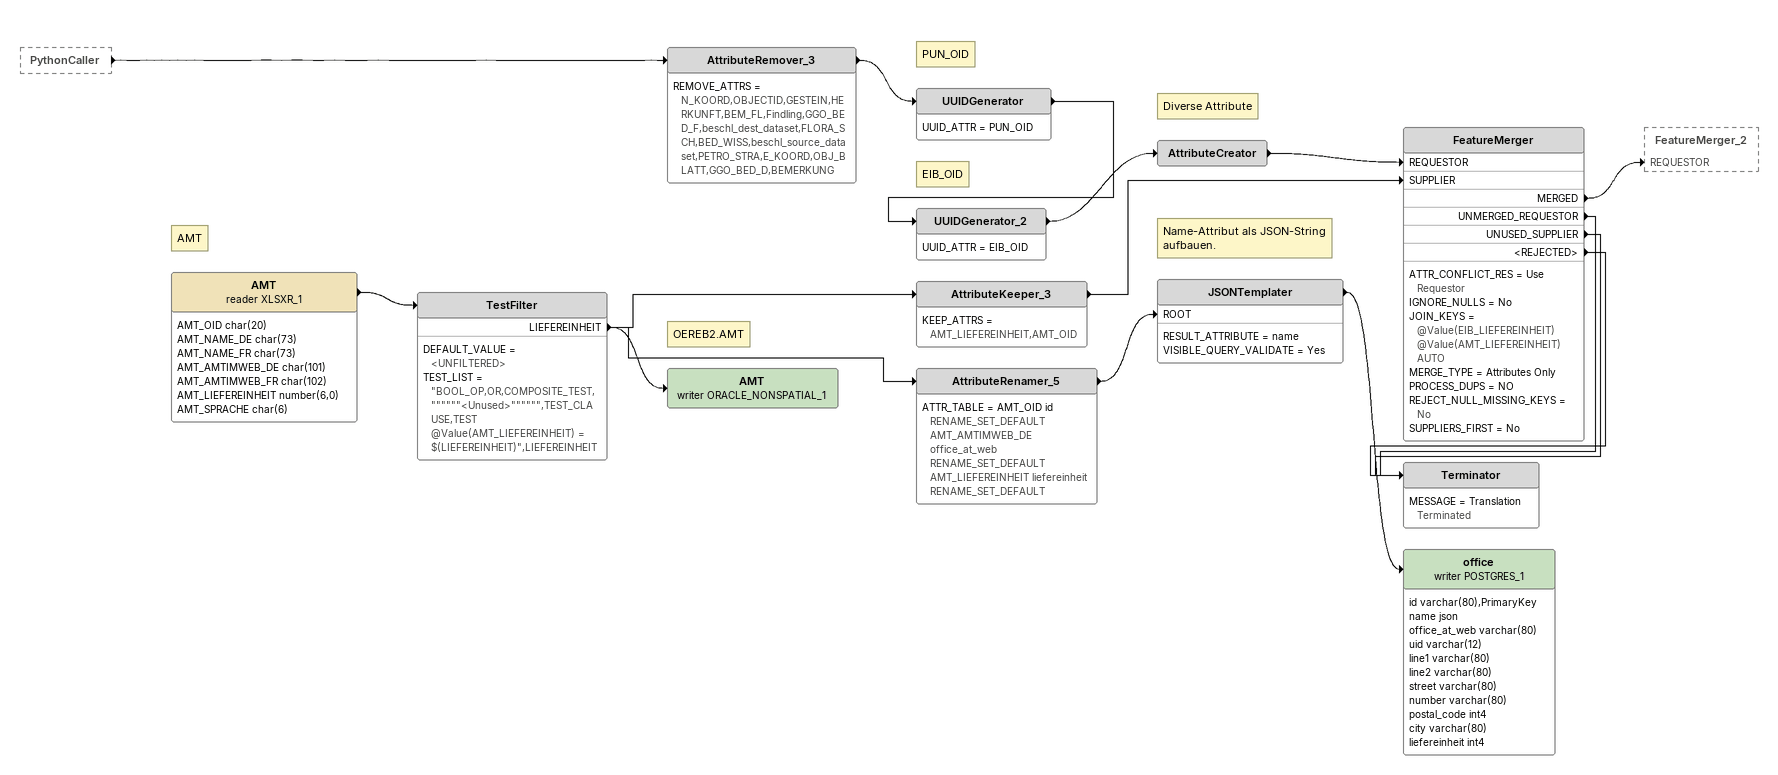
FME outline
PythonCaller [outside]
    -> AttributeRemover_3
AttributeRemover_3
    REMOVE_ATTRS = N_KOORD,OBJECTID,GESTEIN,HERKUNFT,BEM_FL,Findling,GGO_BED_F,beschl_dest_dataset,FLORA_SCH,BED_WISS,beschl_source_dataset,PETRO_STRA,E_KOORD,OBJ_BLATT,GGO_BED_D,BEMERKUNG
    -> UUIDGenerator
Note: PUN_OID
UUIDGenerator
    UUID_ATTR = PUN_OID
    -> UUIDGenerator_2
Note: EIB_OID
UUIDGenerator_2
    UUID_ATTR = EIB_OID
    -> AttributeCreator
Note: Diverse Attribute
AttributeCreator
    -> FeatureMerger [REQUESTOR]
Note: AMT
AMT (reader XLSXR_1)
    attributes: AMT_OID char(20), AMT_NAME_DE char(73), AMT_NAME_FR char(73), AMT_AMTIMWEB_DE char(101), AMT_AMTIMWEB_FR char(102), AMT_LIEFEREINHEIT number(6,0), AMT_SPRACHE char(6)
    -> TestFilter
TestFilter
    DEFAULT_VALUE = <UNFILTERED>
    TEST_LIST = "BOOL_OP,OR,COMPOSITE_TEST,""""""<Unused>"""""",TEST_CLAUSE,TEST @Value(AMT_LIEFEREINHEIT) = $(LIEFEREINHEIT)",LIEFEREINHEIT
    LIEFEREINHEIT -> AttributeRenamer_5
    LIEFEREINHEIT -> AttributeKeeper_3
    LIEFEREINHEIT -> AMT (writer ORACLE_NONSPATIAL_1)
AttributeKeeper_3
    KEEP_ATTRS = AMT_LIEFEREINHEIT,AMT_OID
    -> FeatureMerger [SUPPLIER]
FeatureMerger
    ATTR_CONFLICT_RES = Use Requestor
    IGNORE_NULLS = No
    JOIN_KEYS = @Value(EIB_LIEFEREINHEIT) @Value(AMT_LIEFEREINHEIT) AUTO
    MERGE_TYPE = Attributes Only
    PROCESS_DUPS = NO
    REJECT_NULL_MISSING_KEYS = No
    SUPPLIERS_FIRST = No
    MERGED -> FeatureMerger_2 [REQUESTOR]
    UNMERGED_REQUESTOR -> Terminator
    UNUSED_SUPPLIER -> Terminator
    <REJECTED> -> Terminator
Terminator
    MESSAGE = Translation Terminated
AttributeRenamer_5
    ATTR_TABLE = AMT_OID id RENAME_SET_DEFAULT  AMT_AMTIMWEB_DE office_at_web RENAME_SET_DEFAULT  AMT_LIEFEREINHEIT liefereinheit RENAME_SET_DEFAULT
    -> JSONTemplater [ROOT]
Note: Name-Attribut als JSON-String / aufbauen.
JSONTemplater
    RESULT_ATTRIBUTE = name
    VISIBLE_QUERY_VALIDATE = Yes
    -> office (writer POSTGRES_1)
office (writer POSTGRES_1)
    attributes: id varchar(80),PrimaryKey, name json, office_at_web varchar(80), uid varchar(12), line1 varchar(80), line2 varchar(80), street varchar(80), number varchar(80), postal_code int4, city varchar(80), liefereinheit int4
Note: OEREB2.AMT
AMT (writer ORACLE_NONSPATIAL_1)
